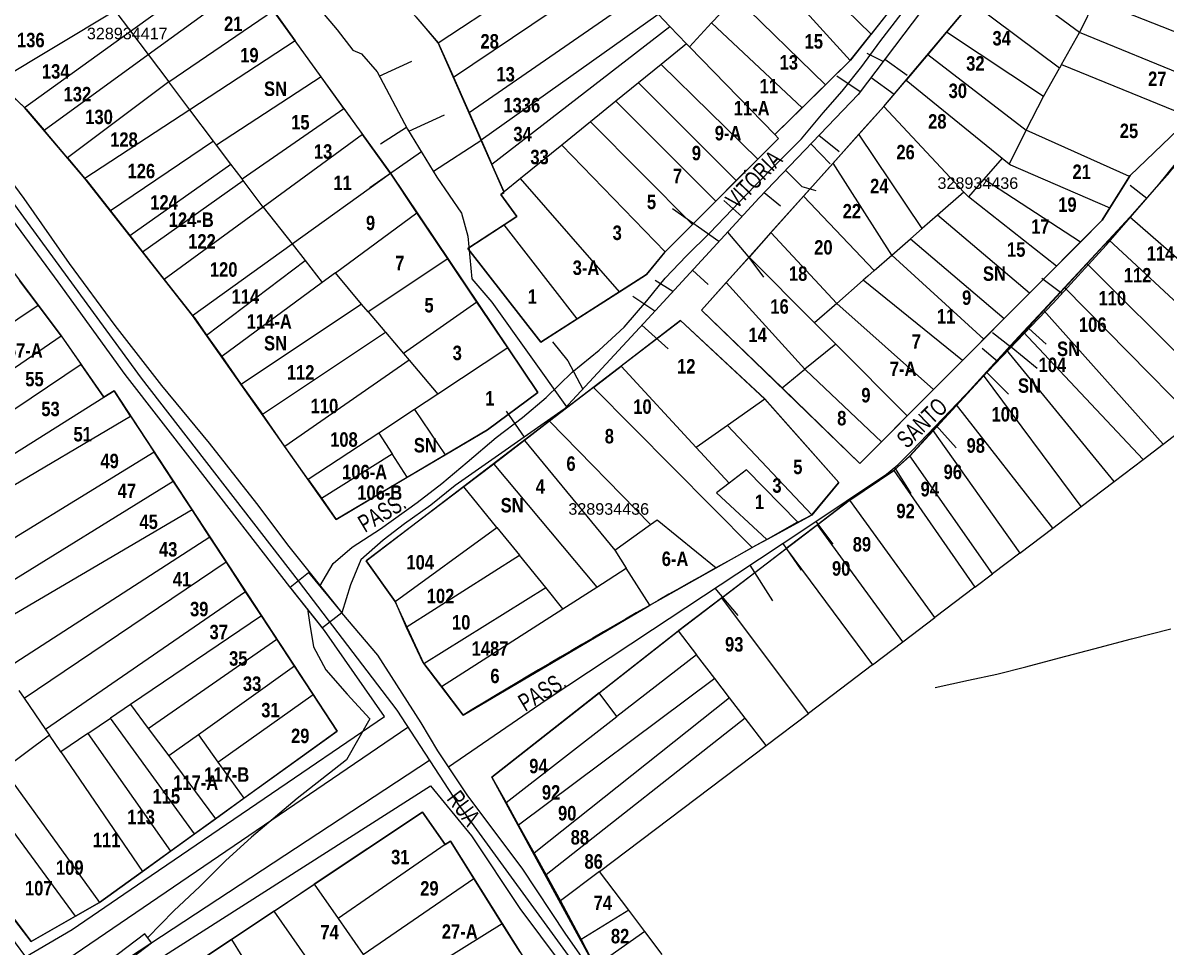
# Model space of a CAD drawing. Extents: x 206155 to 208014, y 4847439 to 4850017.
# Drawn here: x 207615.1 to 207813, y 4848209.2 to 4848369.3 of the extents above; entities that cross this region are included whole.
import ezdxf
from ezdxf.enums import TextEntityAlignment as Align

# ---------------------------------------------------------------- set-up
doc = ezdxf.new("R2010")
doc.units = 0
doc.header["$LTSCALE"] = 1.5
doc.header["$MEASUREMENT"] = 0
for name, color, linetype in [('CD-MALHA-LOTES', 40, 'CONTINUOUS'), ('CD_TXT_QUADRA', 7, 'CONTINUOUS'), ('HD-CANAIS', 7, 'CONTINUOUS'), ('HD-VALAS-DRENOS', 170, 'CONTINUOUS'), ('RU-QUADRAS', 6, 'CONTINUOUS'), ('SV-CAMINHO-TRILHA', 20, 'CONTINUOUS'), ('SV-EIXO-ROD-ESTR', 7, 'CONTINUOUS'), ('SV-EIXO-RUA-N-PAV', 6, 'CONTINUOUS'), ('SV-ESTIVAS', 7, 'CONTINUOUS'), ('SV-PONTE-BUEIRO', 249, 'CONTINUOUS'), ('SV-RUA-NAO-PAV-S-GUIA-C-GUIA', 7, 'CONTINUOUS'), ('SV-TXT-RUA-N-PAV-S-GUIA-C-GUIA', 7, 'CONTINUOUS'), ('Th_NmrPort', 7, 'CONTINUOUS')]:
    doc.layers.add(name, color=color, linetype=linetype)
doc.styles.add('ARIAL', font='ARIAL.TTF')
doc.styles.get("Standard").update_dxf_attribs({"font": 'swisscbo.ttf'})

msp = doc.modelspace()

# ---------------------------------------------------------------- linework, layer by layer
at = {"layer": 'CD-MALHA-LOTES', "linetype": 'Continuous'}
for p, q in [((207686.95, 4848365.81), (207713.15, 4848383.03)), ((207633.7, 4848367.82), (207651.69, 4848380.8)), ((207761.96, 4848367.33), (207746.58, 4848382.35)), ((207689.63, 4848359.84), (207717.39, 4848378.65)), ((207743.49, 4848379.04), (207758.34, 4848362.75)), ((207636.75, 4848363.78), (207654.62, 4848376.77)), ((207798.06, 4848367.57), (207783.27, 4848378.46)), ((207692.32, 4848353.75), (207721.81, 4848374.1)), ((207754.03, 4848358.52), (207738.5, 4848373.7)), ((207779.35, 4848372.81), (207775, 4848367.64)), ((207794.56, 4848361.42), (207779.35, 4848372.81)), ((207800.77, 4848373.14), (207798.06, 4848367.57)), ((207821.06, 4848365.16), (207800.77, 4848373.14)), ((207610.52, 4848359.12), (207630.92, 4848371.37)), ((207630.98, 4848371.42), (207633.7, 4848367.82)), ((207640.33, 4848359.05), (207658.47, 4848371.4)), ((207658.47, 4848371.4), (207662.22, 4848366.18)), ((207694.42, 4848349), (207725.06, 4848370.74)), ((207727.12, 4848368.62), (207725.06, 4848370.74)), ((207734.33, 4848369.24), (207735.82, 4848370.83)), ((207765.15, 4848371.37), (207761.96, 4848367.33)), ((207683.09, 4848370.33), (207686.95, 4848365.81)), ((207730.5, 4848365.14), (207734.33, 4848369.24)), ((207734.33, 4848369.24), (207750.01, 4848354.57)), ((207615.36, 4848354.59), (207633.7, 4848367.82)), ((207633.7, 4848367.82), (207636.75, 4848363.78)), ((207696.28, 4848344.79), (207727.12, 4848368.62)), ((207727.12, 4848368.62), (207730, 4848365.65)), ((207758.34, 4848362.75), (207761.96, 4848367.33)), ((207775, 4848367.64), (207771.76, 4848363.81)), ((207791.78, 4848356.52), (207775, 4848367.64)), ((207794.93, 4848362.07), (207798.06, 4848367.57)), ((207818.57, 4848359.18), (207798.06, 4848367.57)), ((207662.22, 4848366.18), (207643.98, 4848354.22)), ((207666.74, 4848359.9), (207662.22, 4848366.18)), ((207686.95, 4848365.81), (207689.49, 4848360.15)), ((207730, 4848365.65), (207725.58, 4848362.04)), ((207730, 4848365.65), (207730.5, 4848365.14)), ((207730.5, 4848365.14), (207745.27, 4848349.91)), ((207618.74, 4848350.67), (207636.75, 4848363.78)), ((207636.75, 4848363.78), (207640.33, 4848359.05)), ((207771.76, 4848363.81), (207767.99, 4848359.34)), ((207771.76, 4848363.81), (207788.82, 4848350.71)), ((207725.58, 4848362.04), (207721.68, 4848358.86)), ((207742.31, 4848345.68), (207725.58, 4848362.04)), ((207758.34, 4848362.75), (207754.03, 4848358.52)), ((207791.78, 4848356.52), (207794.56, 4848361.42)), ((207794.93, 4848362.07), (207794.56, 4848361.42)), ((207794.93, 4848362.07), (207816.17, 4848353.4)), ((207610.52, 4848359.12), (207615.36, 4848354.59)), ((207640.33, 4848359.05), (207622.78, 4848345.9)), ((207643.98, 4848354.22), (207640.33, 4848359.05)), ((207666.74, 4848359.9), (207648.62, 4848348.06)), ((207670.65, 4848354.44), (207666.74, 4848359.9)), ((207689.49, 4848360.15), (207689.63, 4848359.84)), ((207689.63, 4848359.84), (207692.32, 4848353.75)), ((207721.68, 4848358.86), (207717.77, 4848355.68)), ((207738.6, 4848341.96), (207721.68, 4848358.86)), ((207764.17, 4848354.81), (207767.99, 4848359.34)), ((207767.99, 4848359.34), (207784.64, 4848345.83)), ((207750.01, 4848354.57), (207754.03, 4848358.52)), ((207717.77, 4848355.68), (207713.36, 4848352.14)), ((207717.77, 4848355.68), (207735.07, 4848338.41)), ((207788.82, 4848350.71), (207791.78, 4848356.52)), ((207615.36, 4848354.59), (207615.66, 4848354.31)), ((207615.66, 4848354.31), (207618.74, 4848350.67)), ((207643.98, 4848354.22), (207625.82, 4848342.31)), ((207648.09, 4848348.76), (207643.98, 4848354.22)), ((207653.01, 4848342.25), (207670.65, 4848354.44)), ((207670.65, 4848354.44), (207673.88, 4848349.94)), ((207692.32, 4848353.75), (207694.42, 4848349)), ((207745.27, 4848349.91), (207750.01, 4848354.57)), ((207764.17, 4848354.81), (207759.83, 4848349.97)), ((207774.04, 4848344.23), (207764.17, 4848354.81)), ((207713.36, 4848352.14), (207708.4, 4848348.11)), ((207731.01, 4848334.35), (207713.36, 4848352.14)), ((207622.78, 4848345.9), (207618.74, 4848350.67)), ((207673.88, 4848349.94), (207656.69, 4848337.38)), ((207678.61, 4848343.36), (207673.88, 4848349.94)), ((207694.42, 4848349), (207696.28, 4848344.79)), ((207742.31, 4848345.68), (207745.89, 4848349.27)), ((207745.89, 4848349.27), (207745.27, 4848349.91)), ((207759.83, 4848349.97), (207755.35, 4848344.96)), ((207770.79, 4848333.64), (207759.83, 4848349.97)), ((207788.82, 4848350.71), (207785.87, 4848344.84)), ((207806.68, 4848342.65), (207788.82, 4848350.71)), ((207648.09, 4848348.76), (207630.22, 4848336.72)), ((207648.62, 4848348.06), (207648.09, 4848348.76)), ((207651.07, 4848344.82), (207648.62, 4848348.06)), ((207708.4, 4848348.11), (207701.23, 4848342.29)), ((207726.28, 4848329.6), (207708.4, 4848348.11)), ((207622.78, 4848345.9), (207625.82, 4848342.31)), ((207738.6, 4848341.96), (207742.31, 4848345.68)), ((207784.64, 4848345.83), (207781.49, 4848342.22)), ((207784.64, 4848345.83), (207785.87, 4848344.84)), ((207633.56, 4848332.47), (207651.07, 4848344.82)), ((207653.01, 4848342.25), (207651.07, 4848344.82)), ((207661.68, 4848331), (207678.7, 4848343.23)), ((207678.7, 4848343.23), (207678.61, 4848343.36)), ((207683.31, 4848336.36), (207678.7, 4848343.23)), ((207698.39, 4848339.99), (207696.28, 4848344.79)), ((207755.35, 4848344.96), (207750.22, 4848339.23)), ((207765.51, 4848329.02), (207755.35, 4848344.96)), ((207778.01, 4848339.96), (207774.04, 4848344.23)), ((207785.87, 4848344.84), (207786.06, 4848344.68)), ((207786.06, 4848344.68), (207803.3, 4848337.25)), ((207813.65, 4848343.43), (207806.89, 4848335.75)), ((207625.82, 4848342.31), (207626.02, 4848342.07)), ((207626.02, 4848342.07), (207630.22, 4848336.72)), ((207635.8, 4848329.61), (207653.22, 4848341.97)), ((207653.22, 4848341.97), (207653.01, 4848342.25)), ((207656.69, 4848337.38), (207653.22, 4848341.97)), ((207701.23, 4848342.29), (207698.39, 4848339.99)), ((207718.37, 4848322.7), (207701.23, 4848342.29)), ((207735.07, 4848338.41), (207738.6, 4848341.96)), ((207781.49, 4848342.22), (207778.8, 4848339.13)), ((207798.19, 4848331.31), (207781.49, 4848342.22)), ((207803.3, 4848337.25), (207806.68, 4848342.65)), ((207698.39, 4848339.99), (207697.81, 4848339.52)), ((207697.81, 4848339.52), (207700.58, 4848335.72)), ((207750.22, 4848339.23), (207744.59, 4848332.94)), ((207750.22, 4848339.23), (207762.47, 4848326.37)), ((207778.01, 4848339.96), (207773.47, 4848335.98)), ((207778.8, 4848339.13), (207778.01, 4848339.96)), ((207794.05, 4848327.15), (207778.8, 4848339.13)), ((207656.69, 4848337.38), (207639.54, 4848324.85)), ((207656.69, 4848337.38), (207661.68, 4848331)), ((207731.01, 4848334.35), (207735.07, 4848338.41)), ((207630.22, 4848336.72), (207633.56, 4848332.47)), ((207669.17, 4848325.96), (207683.31, 4848336.36)), ((207688.65, 4848328.42), (207683.31, 4848336.36)), ((207700.58, 4848335.72), (207698.39, 4848334.29)), ((207773.47, 4848335.98), (207770.79, 4848333.64)), ((207789.39, 4848322.48), (207773.47, 4848335.98)), ((207806.75, 4848335.6), (207803.09, 4848331.67)), ((207806.89, 4848335.75), (207806.75, 4848335.6)), ((207833.49, 4848312.35), (207806.75, 4848335.6)), ((207698.39, 4848334.29), (207692.11, 4848330.2)), ((207711.05, 4848318.01), (207698.39, 4848334.29)), ((207726.28, 4848329.6), (207731.01, 4848334.35)), ((207768.79, 4848331.89), (207770.79, 4848333.64)), ((207633.56, 4848332.47), (207635.8, 4848329.61)), ((207744.59, 4848332.94), (207740.81, 4848328.72)), ((207756, 4848320.7), (207744.59, 4848332.94)), ((207765.51, 4848329.02), (207768.79, 4848331.89)), ((207768.79, 4848331.89), (207785, 4848318.07)), ((207794.05, 4848327.15), (207798.19, 4848331.31)), ((207803.09, 4848331.67), (207799.31, 4848327.6)), ((207803.09, 4848331.67), (207828.25, 4848308.35)), ((207635.8, 4848329.61), (207639.54, 4848324.85)), ((207644.45, 4848318.6), (207661.68, 4848331)), ((207661.68, 4848331), (207663.94, 4848328.1)), ((207692.11, 4848330.2), (207704.73, 4848313.96)), ((207723.06, 4848325.71), (207726.28, 4848329.6)), ((207646.88, 4848315.19), (207663.94, 4848328.1)), ((207663.94, 4848328.1), (207666.91, 4848324.3)), ((207688.65, 4848328.42), (207674.87, 4848319.21)), ((207693.7, 4848320.92), (207688.65, 4848328.42)), ((207736.87, 4848324.32), (207740.81, 4848328.72)), ((207740.81, 4848328.72), (207752.15, 4848317.34)), ((207762.47, 4848326.37), (207765.51, 4848329.02)), ((207781.45, 4848314.5), (207765.51, 4848329.02)), ((207799.31, 4848327.6), (207795.41, 4848323.42)), ((207822.78, 4848304.17), (207799.31, 4848327.6)), ((207669.17, 4848325.96), (207666.91, 4848324.3)), ((207673.72, 4848320.57), (207669.17, 4848325.96)), ((207718.37, 4848322.7), (207723.06, 4848325.71)), ((207761.35, 4848325.39), (207760.56, 4848324.69)), ((207762.47, 4848326.37), (207761.35, 4848325.39)), ((207789.39, 4848322.48), (207794.05, 4848327.15)), ((207617.69, 4848320.37), (207614.49, 4848324.63)), ((207639.54, 4848324.85), (207644.45, 4848318.6)), ((207666.91, 4848324.3), (207649.49, 4848311.49)), ((207750.49, 4848309.29), (207736.87, 4848324.32)), ((207760.56, 4848324.69), (207756, 4848320.7)), ((207777.79, 4848310.83), (207760.56, 4848324.69)), ((207795.41, 4848323.42), (207791.8, 4848319.54)), ((207817.97, 4848300.5), (207795.41, 4848323.42)), ((207711.05, 4848318.01), (207718.37, 4848322.7)), ((207785, 4848318.07), (207789.39, 4848322.48)), ((207584.15, 4848298.04), (207617.69, 4848320.37)), ((207621.67, 4848315.08), (207617.69, 4848320.37)), ((207673.72, 4848320.57), (207652.89, 4848306.66)), ((207674.87, 4848319.21), (207673.72, 4848320.57)), ((207693.7, 4848320.92), (207680.98, 4848311.99)), ((207699.04, 4848312.97), (207693.7, 4848320.92)), ((207756, 4848320.7), (207752.15, 4848317.34)), ((207772.75, 4848305.77), (207756, 4848320.7)), ((207791.8, 4848319.54), (207788.3, 4848315.78)), ((207812.5, 4848296.33), (207791.8, 4848319.54)), ((207644.45, 4848318.6), (207644.82, 4848318.12)), ((207644.82, 4848318.12), (207646.88, 4848315.19)), ((207674.87, 4848319.21), (207677.74, 4848315.81)), ((207704.73, 4848313.96), (207711.05, 4848318.01)), ((207728.96, 4848317.74), (207718.67, 4848309.82)), ((207743.57, 4848304.12), (207728.96, 4848317.74)), ((207752.15, 4848317.34), (207755.83, 4848313.64)), ((207785, 4848318.07), (207781.45, 4848314.5)), ((207656.53, 4848301.49), (207677.83, 4848315.71)), ((207677.74, 4848315.81), (207677.83, 4848315.71)), ((207677.83, 4848315.71), (207680.98, 4848311.99)), ((207788.3, 4848315.78), (207785.4, 4848312.66)), ((207809.03, 4848293.68), (207788.3, 4848315.78)), ((207588.18, 4848292.12), (207621.67, 4848315.08)), ((207621.67, 4848315.08), (207625.13, 4848310.1)), ((207646.88, 4848315.19), (207649.49, 4848311.49)), ((207755.83, 4848313.64), (207750.49, 4848309.29)), ((207768.21, 4848301.21), (207755.83, 4848313.64)), ((207777.79, 4848310.83), (207781.45, 4848314.5)), ((207649.49, 4848311.49), (207652.89, 4848306.66)), ((207680.98, 4848311.99), (207681.93, 4848310.87)), ((207699.04, 4848312.97), (207686.91, 4848304.97)), ((207704.22, 4848305.27), (207699.04, 4848312.97)), ((207785.08, 4848312.32), (207781.4, 4848308.27)), ((207785.4, 4848312.66), (207785.08, 4848312.32)), ((207804.04, 4848289.87), (207785.4, 4848312.66)), ((207625.13, 4848310.1), (207591.35, 4848287.45)), ((207629.08, 4848304.44), (207625.13, 4848310.1)), ((207681.93, 4848310.87), (207660.43, 4848295.93)), ((207681.93, 4848310.87), (207686.91, 4848304.97)), ((207713.9, 4848306.15), (207718.67, 4848309.82)), ((207718.67, 4848309.82), (207731.67, 4848295.73)), ((207772.75, 4848305.77), (207777.79, 4848310.83)), ((207746.52, 4848306.05), (207750.49, 4848309.29)), ((207750.65, 4848309.11), (207750.49, 4848309.29)), ((207781.4, 4848308.27), (207776.74, 4848303.15)), ((207798.33, 4848285.52), (207781.4, 4848308.27)), ((207652.89, 4848306.66), (207656.53, 4848301.49)), ((207713.9, 4848306.15), (207706.28, 4848300.29)), ((207741.36, 4848278.41), (207713.9, 4848306.15)), ((207746.52, 4848306.05), (207760.01, 4848292.98)), ((207768.21, 4848301.21), (207772.75, 4848305.77)), ((207594.56, 4848282.75), (207629.08, 4848304.44)), ((207686.91, 4848304.97), (207682.86, 4848302.3)), ((207695.5, 4848298.81), (207704.22, 4848305.27)), ((207743.57, 4848304.12), (207737.1, 4848299.56)), ((207660.43, 4848295.93), (207656.53, 4848301.49)), ((207682.86, 4848302.3), (207676.71, 4848298.25)), ((207682.86, 4848302.3), (207688.21, 4848294.49)), ((207776.74, 4848303.15), (207772.66, 4848298.67)), ((207793.44, 4848281.79), (207776.74, 4848303.15)), ((207596.85, 4848279.38), (207633.71, 4848301.19)), ((207633.71, 4848301.19), (207637.82, 4848294.92)), ((207706.28, 4848300.29), (207701.91, 4848296.93)), ((207706.28, 4848300.29), (207723.73, 4848282.4)), ((207737.1, 4848299.56), (207731.67, 4848295.73)), ((207751.71, 4848284.07), (207737.1, 4848299.56)), ((207763.72, 4848296.71), (207768.21, 4848301.21)), ((207812.5, 4848296.33), (207817.97, 4848300.5)), ((207676.71, 4848298.25), (207664.49, 4848290.19)), ((207676.71, 4848298.25), (207679.01, 4848294.65)), ((207688.21, 4848294.49), (207695.5, 4848298.81)), ((207768.67, 4848294.28), (207772.66, 4848298.67)), ((207772.66, 4848298.67), (207787.69, 4848277.43)), ((207664.49, 4848290.19), (207660.43, 4848295.93)), ((207701.91, 4848296.93), (207696.62, 4848292.86)), ((207701.91, 4848296.93), (207717.56, 4848277.94)), ((207731.67, 4848295.73), (207737.36, 4848289.56)), ((207760.01, 4848292.98), (207763.72, 4848296.71)), ((207809.03, 4848293.68), (207812.5, 4848296.33)), ((207641.11, 4848289.9), (207637.82, 4848294.92)), ((207666.75, 4848286.97), (207679.01, 4848294.65)), ((207681.62, 4848290.58), (207679.01, 4848294.65)), ((207681.62, 4848290.58), (207688.21, 4848294.49)), ((207768.67, 4848294.28), (207765.88, 4848291.77)), ((207782.96, 4848273.85), (207768.67, 4848294.28)), ((207804.04, 4848289.87), (207809.03, 4848293.68)), ((207696.62, 4848292.86), (207691.42, 4848288.92)), ((207696.62, 4848292.86), (207714.45, 4848271.57)), ((207740.34, 4848291.86), (207737.36, 4848289.56)), ((207749.23, 4848282.82), (207740.34, 4848291.86)), ((207758.27, 4848286.62), (207765.88, 4848291.77)), ((207765.88, 4848291.77), (207779.91, 4848271.54)), ((207604.88, 4848267.57), (207641.11, 4848289.9)), ((207644.35, 4848284.95), (207641.11, 4848289.9)), ((207664.49, 4848290.19), (207666.75, 4848286.97)), ((207669.34, 4848283.3), (207681.62, 4848290.58)), ((207737.36, 4848289.56), (207735.18, 4848287.88)), ((207798.33, 4848285.52), (207804.04, 4848289.87)), ((207697.13, 4848281.91), (207691.42, 4848288.92)), ((207735.18, 4848287.88), (207743.88, 4848279.83)), ((207666.75, 4848286.97), (207669.34, 4848283.3)), ((207758.15, 4848286.54), (207752.66, 4848282.36)), ((207758.27, 4848286.62), (207758.15, 4848286.54)), ((207772.98, 4848266.29), (207758.27, 4848286.62)), ((207644.35, 4848284.95), (207607.72, 4848263.41)), ((207647.45, 4848280.23), (207644.35, 4848284.95)), ((207749.23, 4848282.82), (207751.71, 4848284.07)), ((207793.44, 4848281.79), (207798.33, 4848285.52)), ((207679.55, 4848269.05), (207697.13, 4848281.91)), ((207697.13, 4848281.91), (207701.06, 4848277.08)), ((207717.56, 4848277.94), (207723.73, 4848282.4)), ((207723.73, 4848282.4), (207724.88, 4848283.23)), ((207724.88, 4848283.23), (207735.1, 4848274.89)), ((207743.88, 4848279.83), (207749.04, 4848282.73)), ((207752.66, 4848282.36), (207747.26, 4848278.24)), ((207749.04, 4848282.73), (207749.23, 4848282.82)), ((207767.43, 4848262.09), (207752.66, 4848282.36)), ((207787.69, 4848277.43), (207793.44, 4848281.79)), ((207647.45, 4848280.23), (207611.91, 4848257.25)), ((207650.25, 4848275.95), (207647.45, 4848280.23)), ((207743.88, 4848279.83), (207741.36, 4848278.41)), ((207717.56, 4848277.94), (207719.54, 4848274.84)), ((207735.1, 4848274.89), (207741.36, 4848278.41)), ((207736.09, 4848269.73), (207747.26, 4848278.24)), ((207747.26, 4848278.24), (207762.17, 4848258.1)), ((207615.27, 4848252.32), (207650.25, 4848275.95)), ((207653.64, 4848270.78), (207650.25, 4848275.95)), ((207681.46, 4848264.61), (207701.06, 4848277.08)), ((207705.61, 4848271.48), (207701.06, 4848277.08)), ((207787.69, 4848277.43), (207782.96, 4848273.85)), ((207714.45, 4848271.57), (207719.54, 4848274.84)), ((207723.64, 4848268.44), (207719.54, 4848274.84)), ((207723.64, 4848268.44), (207735.1, 4848274.89)), ((207779.91, 4848271.54), (207782.96, 4848273.85)), ((207653.64, 4848270.78), (207618.96, 4848246.93)), ((207656.37, 4848266.61), (207653.64, 4848270.78)), ((207684.49, 4848258.32), (207705.61, 4848271.48)), ((207708.59, 4848267.82), (207705.61, 4848271.48)), ((207708.59, 4848267.82), (207714.45, 4848271.57)), ((207779.91, 4848271.54), (207772.98, 4848266.29)), ((207679.55, 4848269.05), (207681.46, 4848264.61)), ((207687.53, 4848254.34), (207708.59, 4848267.82)), ((207736.09, 4848269.73), (207728.64, 4848264.06)), ((207751.08, 4848249.7), (207736.09, 4848269.73)), ((207656.37, 4848266.61), (207633.71, 4848251.24)), ((207659.03, 4848262.57), (207656.37, 4848266.61)), ((207767.43, 4848262.09), (207772.98, 4848266.29)), ((207714.86, 4848253.25), (207728.54, 4848263.98)), ((207728.64, 4848264.06), (207728.54, 4848263.98)), ((207728.54, 4848263.98), (207731.71, 4848259.85)), ((207636.78, 4848247.11), (207659.03, 4848262.57)), ((207662.11, 4848257.86), (207659.03, 4848262.57)), ((207762.17, 4848258.1), (207767.43, 4848262.09)), ((207684.49, 4848258.32), (207687.53, 4848254.34)), ((207731.71, 4848259.85), (207717.94, 4848249.18)), ((207734.88, 4848255.72), (207731.71, 4848259.85)), ((207762.17, 4848258.1), (207751.08, 4848249.7)), ((207662.11, 4848257.86), (207645.45, 4848246.01)), ((207665.32, 4848252.97), (207662.11, 4848257.86)), ((207687.53, 4848254.34), (207691.3, 4848249.41)), ((207734.88, 4848255.72), (207700.9, 4848230.38)), ((207737.42, 4848252.4), (207734.88, 4848255.72)), ((207614.36, 4848253.67), (207615.27, 4848252.32)), ((207615.27, 4848252.32), (207618.96, 4848246.93)), ((207648.85, 4848241.28), (207665.32, 4848252.97)), ((207714.86, 4848253.25), (207696.29, 4848238.69)), ((207737.42, 4848252.4), (207703.6, 4848225.5)), ((207717.94, 4848249.18), (207714.86, 4848253.25)), ((207740.11, 4848248.89), (207737.42, 4848252.4)), ((207633.71, 4848251.24), (207630.22, 4848248.87)), ((207633.71, 4848251.24), (207636.78, 4848247.11)), ((207626.33, 4848246.23), (207630.22, 4848248.87)), ((207644.8, 4848228.83), (207630.22, 4848248.87)), ((207698.73, 4848234.29), (207717.94, 4848249.18)), ((207740.11, 4848248.89), (207705.68, 4848221.74)), ((207743.75, 4848244.15), (207740.11, 4848248.89)), ((207743.75, 4848244.15), (207751.08, 4848249.7)), ((207618.96, 4848246.93), (207619.65, 4848245.91)), ((207626.33, 4848246.23), (207621.62, 4848243.04)), ((207626.33, 4848246.23), (207640.64, 4848225.84)), ((207636.78, 4848247.11), (207640.31, 4848242.36)), ((207645.45, 4848246.01), (207640.31, 4848242.36)), ((207645.45, 4848246.01), (207648.85, 4848241.28)), ((207619.65, 4848245.91), (207611.73, 4848239.98)), ((207621.62, 4848243.04), (207619.65, 4848245.91)), ((207714.92, 4848222.36), (207743.75, 4848244.15)), ((207621.62, 4848243.04), (207635.78, 4848222.33)), ((207640.31, 4848242.36), (207648.42, 4848231.44)), ((207648.85, 4848241.28), (207653.35, 4848235)), ((207611.73, 4848239.98), (207628.35, 4848216.98)), ((207696.29, 4848238.69), (207698.73, 4848234.29)), ((207648.42, 4848231.44), (207653.35, 4848235)), ((207698.73, 4848234.29), (207700.9, 4848230.38)), ((207684.26, 4848232.61), (207665.53, 4848220.13)), ((207688.21, 4848226.98), (207684.26, 4848232.61)), ((207624.16, 4848214.59), (207612.13, 4848231.02)), ((207644.8, 4848228.83), (207648.42, 4848231.44)), ((207700.9, 4848230.38), (207703.6, 4848225.5)), ((207640.64, 4848225.84), (207644.8, 4848228.83)), ((207688.21, 4848226.98), (207669.65, 4848214.19)), ((207689.11, 4848227.6), (207688.21, 4848226.98)), ((207693.18, 4848221.1), (207689.11, 4848227.6)), ((207604.62, 4848225.82), (207616.51, 4848210.22)), ((207635.78, 4848222.33), (207640.64, 4848225.84)), ((207703.6, 4848225.5), (207705.68, 4848221.74)), ((207628.35, 4848216.98), (207635.78, 4848222.33)), ((207714.92, 4848222.36), (207708.16, 4848217.26)), ((207719.98, 4848215.64), (207714.92, 4848222.36)), ((207673.98, 4848207.96), (207693.18, 4848221.1)), ((207698.08, 4848213.29), (207693.18, 4848221.1)), ((207705.68, 4848221.74), (207708.16, 4848217.26)), ((207658.55, 4848215.48), (207665.53, 4848220.13)), ((207665.53, 4848220.13), (207669.65, 4848214.19)), ((207624.16, 4848214.59), (207628.35, 4848216.98)), ((207708.16, 4848217.26), (207711.73, 4848210.53)), ((207616.51, 4848210.22), (207624.16, 4848214.59)), ((207658.55, 4848215.48), (207651.19, 4848210.57)), ((207671.74, 4848196.64), (207658.55, 4848215.48)), ((207719.98, 4848215.64), (207711.73, 4848210.53)), ((207722.77, 4848211.94), (207719.98, 4848215.64)), ((207669.65, 4848214.19), (207673.98, 4848207.96)), ((207698.08, 4848213.29), (207678.67, 4848201.21)), ((207701.15, 4848208.39), (207698.08, 4848213.29)), ((207651.19, 4848210.57), (207644.13, 4848205.87)), ((207651.19, 4848210.57), (207663.54, 4848190.84)), ((207711.73, 4848210.53), (207714.18, 4848205.91)), ((207722.77, 4848211.94), (207714.18, 4848205.91)), ((207725.76, 4848207.97), (207722.77, 4848211.94))]:
    msp.add_line(p, q, dxfattribs=at)
at = {"layer": 'CD-MALHA-LOTES', "linetype": 'Continuous', "flags": 128}
for points in [[(207806.68, 4848342.65), (207806.78, 4848342.82), (207815.09, 4848350.79)], [(207798.19, 4848331.31), (207801.96, 4848335.1), (207803.3, 4848337.25)], [(207736.87, 4848324.32), (207732.59, 4848319.54), (207746.52, 4848306.05)], [(207750.65, 4848309.11), (207763.72, 4848296.71)], [(207633.71, 4848301.19), (207630.85, 4848305.55), (207629.08, 4848304.44)], [(207751.71, 4848284.07), (207756.35, 4848289.7), (207743.57, 4848304.12)], [(207637.82, 4848294.92), (207601.67, 4848272.78), (207601.45, 4848272.62)], [(207691.42, 4848288.92), (207674.52, 4848276.13), (207679.55, 4848269.05)], [(207691.3, 4848249.41), (207723.44, 4848268.33), (207723.64, 4848268.44)], [(207681.46, 4848264.61), (207684.32, 4848258.54), (207684.49, 4848258.32)], [(207653.35, 4848235), (207669.48, 4848246.62), (207665.32, 4848252.97)]]:
    msp.add_lwpolyline(points, dxfattribs=at)
at = {"layer": 'CD-MALHA-LOTES', "linetype": 'Continuous'}
for p in [(207765.51, 4848329.02), (207679.55, 4848269.05), (207626.33, 4848246.23), (207626.33, 4848246.23), (207621.62, 4848243.04)]:
    msp.add_point(p, dxfattribs=at)
at = {"layer": 'HD-CANAIS', "flags": 128}
msp.add_lwpolyline([(207601.75, 4848183.9), (207617.43, 4848194.83), (207637.36, 4848210), (207636.17, 4848211.56), (207616.27, 4848196.42), (207600.66, 4848185.53)], dxfattribs=at)
at = {"layer": 'HD-VALAS-DRENOS', "flags": 128}
for points in [[(207666.46, 4848271.76), (207668.81, 4848275.67), (207672.07, 4848278.48), (207677, 4848281.65), (207683.34, 4848286.23), (207687.63, 4848289.53), (207691.98, 4848293.18), (207697.02, 4848297.5), (207701.58, 4848300.93), (207705.67, 4848304.41), (207710.2, 4848308.79), (207714.85, 4848312.61), (207719.18, 4848316.56), (207723.1, 4848321.11), (207726.27, 4848325.07), (207729.98, 4848328.91), (207734, 4848332.92), (207737.87, 4848336.96), (207741.8, 4848341.05), (207745.74, 4848345.05), (207749.92, 4848349.2), (207753.62, 4848353.67), (207756.94, 4848357.46), (207760.35, 4848361.68), (207763.44, 4848365.97), (207767.32, 4848370.99)], [(207664.35, 4848267.79), (207664.7, 4848265.42), (207665.4, 4848261.23), (207667.5, 4848257.23), (207671.24, 4848253.06), (207675.13, 4848248.74), (207671.11, 4848241.68), (207662.54, 4848234.99), (207654.68, 4848228.3), (207650.17, 4848224.18), (207645.73, 4848219.76), (207641.23, 4848215.54), (207636.68, 4848210.9)], [(207773.05, 4848254.19), (207778.8, 4848255.43), (207783.7, 4848256.48), (207788.71, 4848257.75), (207794.54, 4848259.33), (207800.5, 4848260.86), (207807.04, 4848262.61), (207813.84, 4848264.32)]]:
    msp.add_lwpolyline(points, dxfattribs=at)
at = {"layer": 'RU-QUADRAS', "color": 6, "linetype": 'Continuous'}
for points in [[(207559.12, 4848417.82), (207601.47, 4848449.99), (207678.7, 4848343.23), (207704.22, 4848305.27), (207695.5, 4848298.81), (207669.34, 4848283.3), (207644.45, 4848318.6), (207625.82, 4848342.31), (207615.36, 4848354.59), (207610.48, 4848359.15), (207599.16, 4848374.22), (207571.92, 4848401.14)], [(207732.59, 4848319.54), (207764.17, 4848354.81), (207779.35, 4848372.81), (207800.74, 4848403.59), (207815.62, 4848394.22), (207816.25, 4848395.1), (207830.05, 4848386.8), (207815.09, 4848350.79), (207806.78, 4848342.82), (207801.96, 4848335.1), (207760.01, 4848292.98)]]:
    msp.add_lwpolyline(points, close=True, dxfattribs=at)
msp.add_lwpolyline([(207797.96, 4848412.93), (207758.38, 4848362.8), (207745.27, 4848349.91), (207745.89, 4848349.27), (207726.18, 4848329.5), (207723.06, 4848325.71), (207704.73, 4848313.96), (207692.11, 4848330.2), (207700.58, 4848335.72), (207697.81, 4848339.52), (207698.42, 4848339.91), (207686.95, 4848365.81, 0.044547), (207676.55, 4848376.71)], format="xyb", dxfattribs=at)
for points in [[(207515.5, 4848350.07), (207534.33, 4848366.71), (207564.03, 4848387.44), (207587.67, 4848355.89), (207588.84, 4848356.77), (207595.69, 4848348.34), (207596.33, 4848348.81), (207621.67, 4848315.08), (207629.08, 4848304.44), (207630.85, 4848305.55), (207669.48, 4848246.62), (207628.34, 4848216.97), (207616.51, 4848210.22), (207583.86, 4848252.71, 0.007991), (207548.57, 4848302.58)], [(207674.52, 4848276.13), (207728.96, 4848317.74), (207743.55, 4848304.14), (207756.35, 4848289.7), (207751.67, 4848284.05, 0.011981), (207691.3, 4848249.41), (207684.49, 4848258.32), (207679.55, 4848269.05)], [(207584.61, 4848164.28), (207611.37, 4848184.83), (207610.81, 4848185.6), (207615.5, 4848188.67), (207616.43, 4848187.41), (207684.26, 4848232.61), (207688.21, 4848226.98), (207689.11, 4848227.6), (207708.84, 4848196.11), (207687.71, 4848180.36), (207688.79, 4848178.8, -0.009759), (207640.51, 4848143.7), (207641.65, 4848142.12), (207613.83, 4848123.12), (207598.63, 4848143.31), (207599.81, 4848144.22)]]:
    msp.add_lwpolyline(points, format="xyb", close=True, dxfattribs=at)
msp.add_lwpolyline([(207716.63, 4848201.29), (207696.29, 4848238.69), (207728.64, 4848264.06), (207758.15, 4848286.54), (207765.97, 4848291.85), (207768.64, 4848294.25), (207806.75, 4848335.6), (207817.58, 4848347.91)], dxfattribs=at)
at = {"layer": 'SV-CAMINHO-TRILHA', "flags": 128}
msp.add_lwpolyline([(207685.7, 4848285.76), (207681.14, 4848282.53), (207677.44, 4848279.72), (207673.57, 4848276.28), (207671.81, 4848271.97), (207670.31, 4848267.11)], dxfattribs=at)
at = {"layer": 'SV-EIXO-ROD-ESTR'}
msp.add_lwpolyline([(207613, 4848338.64), (207635.53, 4848307.75), (207662.72, 4848272.66), (207679.83, 4848250.28), (207690.41, 4848234.04), (207711.34, 4848205.24), (207720.44, 4848190.96), (207750.84, 4848149.98), (207758.96, 4848139.03), (207788.99, 4848095.71), (207793.67, 4848091.52), (207809.91, 4848069.62), (207839.32, 4848030.11), (207855.08, 4848010.42), (207895.33, 4847960.19)], dxfattribs=at)
at = {"layer": 'SV-EIXO-RUA-N-PAV'}
for points in [[(207600.96, 4848188.92), (207603.32, 4848193.91), (207613.6, 4848200.92), (207681.75, 4848247.33)], [(207610.07, 4848192.15), (207685.48, 4848241.61)]]:
    msp.add_lwpolyline(points, dxfattribs=at)
at = {"layer": 'SV-ESTIVAS', "flags": 128}
for points in [[(207654.5, 4848392.41), (207657.5, 4848385.88), (207661.48, 4848380.04), (207664.98, 4848373.71), (207666.59, 4848371.46), (207669.5, 4848368.05), (207672.19, 4848364.56), (207673.68, 4848363.88), (207676.4, 4848360.79), (207681.67, 4848350.85), (207686.76, 4848342.54), (207691.03, 4848336.31), (207692.09, 4848332.35), (207692.81, 4848324.93), (207696.29, 4848320.91), (207709.18, 4848302.76)], [(207781.07, 4848384.16), (207770.69, 4848371.35), (207759.68, 4848356.87), (207742.59, 4848338.99), (207723.26, 4848318), (207708.8, 4848302.35), (207689.91, 4848289.14), (207685.7, 4848285.76)], [(207764.02, 4848362.59), (207761.29, 4848363.96)], [(207764.34, 4848363), (207768.18, 4848360.18)], [(207676.78, 4848360.06), (207682.39, 4848362.63)], [(207760.04, 4848357.35), (207756.02, 4848360.05)], [(207761.94, 4848359.83), (207765.93, 4848356.9)], [(207681.88, 4848350.51), (207688.1, 4848353.34)], [(207681.5, 4848351.17), (207676.97, 4848348.26)], [(207694.52, 4848348.95), (207686.14, 4848343.55)], [(207752.91, 4848349.79), (207756.44, 4848346.97)], [(207751.48, 4848348.29), (207754.84, 4848344.86)], [(207684.08, 4848346.92), (207675.17, 4848340.7)], [(207688.78, 4848240.45), (207705.67, 4848252.04), (207724.08, 4848264.25), (207738.71, 4848273.88), (207750.66, 4848281.77), (207764.59, 4848291.15), (207766.59, 4848292.76), (207769.08, 4848295.22), (207780.89, 4848307.59), (207793.45, 4848320.74), (207802.65, 4848330.78), (207811.76, 4848341.26), (207816.07, 4848346.67)], [(207747.14, 4848343.75), (207749.97, 4848340.94), (207752.37, 4848340.21)], [(207809.68, 4848338.86), (207806.82, 4848341.11)], [(207743.44, 4848339.88), (207746.28, 4848337.61)], [(207735.58, 4848331.38), (207727.54, 4848337.08)], [(207739.58, 4848335.72), (207736.45, 4848338.53)], [(207737.1, 4848333.03), (207740.62, 4848328.88), (207743.34, 4848325.22)], [(207731.01, 4848326.42), (207733.72, 4848323.95)], [(207727.64, 4848322.76), (207724.53, 4848324.63)], [(207794.96, 4848322.39), (207791.51, 4848325.01)], [(207724.48, 4848319.32), (207720.69, 4848321.86)], [(207722.24, 4848316.9), (207726.82, 4848312.84)], [(207786.14, 4848313.1), (207782.96, 4848315.59)], [(207789.25, 4848316.34), (207792.27, 4848313.66)], [(207706.75, 4848314.05), (207709.41, 4848310.76), (207712.05, 4848305.86)], [(207783.81, 4848310.64), (207781.19, 4848312.88)], [(207786.22, 4848313.17), (207790.68, 4848309.46)], [(207781.99, 4848308.74), (207785.76, 4848305)], [(207701.9, 4848297.52), (207698.79, 4848302.03)], [(207773.21, 4848299.55), (207776.69, 4848295.68)], [(207765.98, 4848292.27), (207768.81, 4848287.79)], [(207752.36, 4848282.92), (207755.3, 4848279.03)], [(207746.65, 4848279.12), (207749.81, 4848274.52)], [(207740.94, 4848275.35), (207744.89, 4848269.18)], [(207734.9, 4848271.37), (207738.86, 4848266.63)]]:
    msp.add_lwpolyline(points, dxfattribs=at)
at = {"layer": 'SV-PONTE-BUEIRO', "flags": 128}
msp.add_lwpolyline([(207661.37, 4848271.56), (207664.5, 4848274.12), (207670.31, 4848267.11), (207666.94, 4848264.5)], close=True, dxfattribs=at)
at = {"layer": 'SV-RUA-NAO-PAV-S-GUIA-C-GUIA', "flags": 128}
for points in [[(207593.76, 4848367.88), (207615.21, 4848338.86), (207623.07, 4848327.58), (207630.96, 4848316.85), (207639.08, 4848306.49), (207647.35, 4848296.52), (207655.53, 4848286.06), (207661.09, 4848278.58), (207670.31, 4848267.11)], [(207608.32, 4848217.23), (207615.49, 4848207.55), (207623.58, 4848212.28), (207636.01, 4848220.77), (207677.66, 4848249.18), (207667.31, 4848264.04), (207661.3, 4848271.64), (207644.82, 4848292.84), (207632.79, 4848308.37), (207621.19, 4848324.44), (207610.38, 4848339)], [(207718.95, 4848197.38), (207709.06, 4848211.51), (207701.53, 4848222.92), (207692.09, 4848235.45), (207686.92, 4848243.24), (207684.01, 4848248.09), (207676.52, 4848259.8), (207670.31, 4848267.11)]]:
    msp.add_lwpolyline(points, dxfattribs=at)
msp.add_lwpolyline([(207685.63, 4848237.19), (207692.77, 4848228.48), (207701.12, 4848215.95), (207711.69, 4848201.81), (207714.77, 4848194.84), (207711.65, 4848190.4), (207709.81, 4848189.39), (207703.94, 4848185.26), (207691.51, 4848177.3), (207679, 4848167.38), (207667.68, 4848158.74), (207656.32, 4848150.58), (207643.34, 4848140.98), (207630.72, 4848132.69), (207621.43, 4848125.13), (207614.78, 4848121.33), (207611.26, 4848126.25), (207606.51, 4848132.83), (207601.07, 4848140.86), (207594.97, 4848149.82), (207587.81, 4848159.71), (207581.1, 4848168.85), (207602.86, 4848184.42)], close=True, dxfattribs=at)

# ---------------------------------------------------------------- texts
at = {"layer": 'CD_TXT_QUADRA', "linetype": 'Continuous', "style": 'ARIAL'}
for s, p in [('328934417', (207633.14, 4848367.42)), ('328934436', (207780.43, 4848341.52)), ('328934436', (207716.51, 4848285.1))]:
    msp.add_text(s, height=2, dxfattribs=at).set_placement(p, align=Align.MIDDLE)
at = {"layer": 'SV-TXT-RUA-N-PAV-S-GUIA-C-GUIA', "style": 'ARIAL', "width": 0.7}
for s, rotation, p in [('VITÓRIA', 46, (207738.64, 4848336.91)), ('SANTO', 44, (207768.17, 4848295.43)), ('PASS.', 31, (207674.3, 4848280.94)), ('PASS.', 31, (207702.04, 4848249.95)), ('RUA', 307, (207688.34, 4848234.87))]:
    msp.add_text(s, height=3, rotation=rotation, dxfattribs=at).set_placement(p)
at = {"layer": 'Th_NmrPort', "color": 1}
for s, p in [('21', (207649.89, 4848369.1)), ('136', (207614.05, 4848366.29)), ('28', (207694.3, 4848366.07)), ('15', (207750.43, 4848366.06)), ('34', (207782.96, 4848366.6)), ('19', (207652.7, 4848363.67)), ('13', (207746.11, 4848362.43)), ('32', (207778.41, 4848362.24)), ('134', (207618.36, 4848360.86)), ('13', (207697.07, 4848360.37)), ('27', (207809.91, 4848359.58)), ('SN', (207656.83, 4848357.86)), ('11', (207742.65, 4848358.29)), ('132', (207622.12, 4848356.92)), ('30', (207775.37, 4848357.5)), ('1336', (207698.27, 4848355.02)), ('11-A', (207738.16, 4848354.49)), ('130', (207625.87, 4848352.98)), ('15', (207661.52, 4848352.05)), ('28', (207771.82, 4848352.2)), ('34', (207700, 4848350.01)), ('9-A', (207734.87, 4848350.17)), ('25', (207805.01, 4848350.56)), ('128', (207630.18, 4848349.05)), ('13', (207665.46, 4848346.99)), ('33', (207702.94, 4848346.04)), ('9', (207730.9, 4848346.72)), ('26', (207766.32, 4848346.89)), ('126', (207633.19, 4848343.61)), ('7', (207727.61, 4848342.75)), ('21', (207796.82, 4848343.48)), ('11', (207668.84, 4848341.55)), ('24', (207761.77, 4848341.01)), ('124', (207637.13, 4848338.18)), ('5', (207723.12, 4848338.26)), ('19', (207794.35, 4848337.79)), ('22', (207757.02, 4848336.65)), ('124-B', (207640.32, 4848335.18)), ('9', (207674.47, 4848334.62)), ('17', (207789.66, 4848334)), ('3', (207717.18, 4848332.92)), ('122', (207643.69, 4848331.43)), ('20', (207752.09, 4848330.4)), ('15', (207785.48, 4848330.02)), ('114', (207809.68, 4848329.35)), ('120', (207647.45, 4848326.56)), ('7', (207679.53, 4848327.68)), ('3-A', (207710.27, 4848326.87)), ('18', (207747.72, 4848325.85)), ('SN', (207781.31, 4848325.85)), ('112', (207805.7, 4848325.57)), ('114', (207651.2, 4848321.87)), ('5', (207684.6, 4848320.37)), ('1', (207702.49, 4848321.87)), ('16', (207744.5, 4848320.16)), ('9', (207777.7, 4848321.68)), ('110', (207801.32, 4848321.59)), ('11', (207773.34, 4848318.45)), ('114-A', (207653.83, 4848317.56)), ('106', (207797.93, 4848317.01)), ('14', (207740.7, 4848315.23)), ('7', (207768.98, 4848314.09)), ('57-A', (207612.29, 4848312.55)), ('SN', (207656.83, 4848313.81)), ('3', (207689.48, 4848312.12)), ('SN', (207794.15, 4848312.83)), ('104', (207790.96, 4848310.05)), ('112', (207660.77, 4848308.75)), ('12', (207728.35, 4848309.8)), ('7-A', (207765.18, 4848309.35)), ('55', (207615.48, 4848307.59)), ('SN', (207787.38, 4848306.46)), ('1', (207695.11, 4848304.25)), ('9', (207760.25, 4848304.8)), ('53', (207618.26, 4848302.42)), ('110', (207664.9, 4848302.93)), ('10', (207720.76, 4848302.82)), ('8', (207756.07, 4848300.82)), ('100', (207782.8, 4848301.49)), ('51', (207623.83, 4848298.04)), ('108', (207668.27, 4848297.12)), ('8', (207715.82, 4848297.7)), ('SN', (207682.76, 4848296.14)), ('98', (207778.48, 4848296.09)), ('49', (207628.49, 4848293.41)), ('6', (207709.18, 4848292.96)), ('5', (207748.46, 4848292.38)), ('106-A', (207670.34, 4848291.5)), ('96', (207774.5, 4848291.52)), ('4', (207703.87, 4848288.98)), ('3', (207744.85, 4848289.16)), ('94', (207770.51, 4848288.53)), ('47', (207631.47, 4848288.24)), ('106-B', (207672.96, 4848287.94)), ('1', (207741.82, 4848286.32)), ('SN', (207697.8, 4848285.75)), ('92', (207766.33, 4848284.75)), ('45', (207635.25, 4848282.88)), ('89', (207758.76, 4848278.98)), ('43', (207638.63, 4848278.11)), ('6-A', (207725.69, 4848276.47)), ('104', (207681.48, 4848275.87)), ('90', (207755.17, 4848274.8)), ('41', (207641.02, 4848272.94)), ('102', (207685, 4848270.03)), ('39', (207644.01, 4848267.77)), ('10', (207689.37, 4848265.48)), ('37', (207647.39, 4848263.8)), ('1487', (207692.78, 4848260.93)), ('93', (207736.65, 4848261.66)), ('35', (207650.77, 4848259.22)), ('33', (207653.16, 4848254.85)), ('6', (207696.01, 4848256.19)), ('31', (207656.34, 4848250.28)), ('29', (207661.5, 4848245.81)), ('117-B', (207646.47, 4848239.11)), ('94', (207702.75, 4848240.59)), ('117-A', (207641.09, 4848237.72)), ('115', (207637.51, 4848235.34)), ('92', (207704.94, 4848236.02)), ('113', (207633.14, 4848231.76)), ('90', (207707.73, 4848232.43)), ('111', (207627.17, 4848227.78)), ('88', (207709.92, 4848228.25)), ('109', (207620.8, 4848223.01)), ('31', (207678.82, 4848224.83)), ('86', (207712.31, 4848224.07)), ('107', (207615.43, 4848219.44)), ('29', (207683.87, 4848219.41)), ('74', (207713.9, 4848216.91)), ('74', (207666.58, 4848211.82)), ('27-A', (207687.61, 4848211.93)), ('82', (207716.89, 4848211.14))]:
    msp.add_text(s, height=2.5, dxfattribs=at).set_placement(p, align=Align.MIDDLE_LEFT)

doc.saveas('drawing.dxf')
